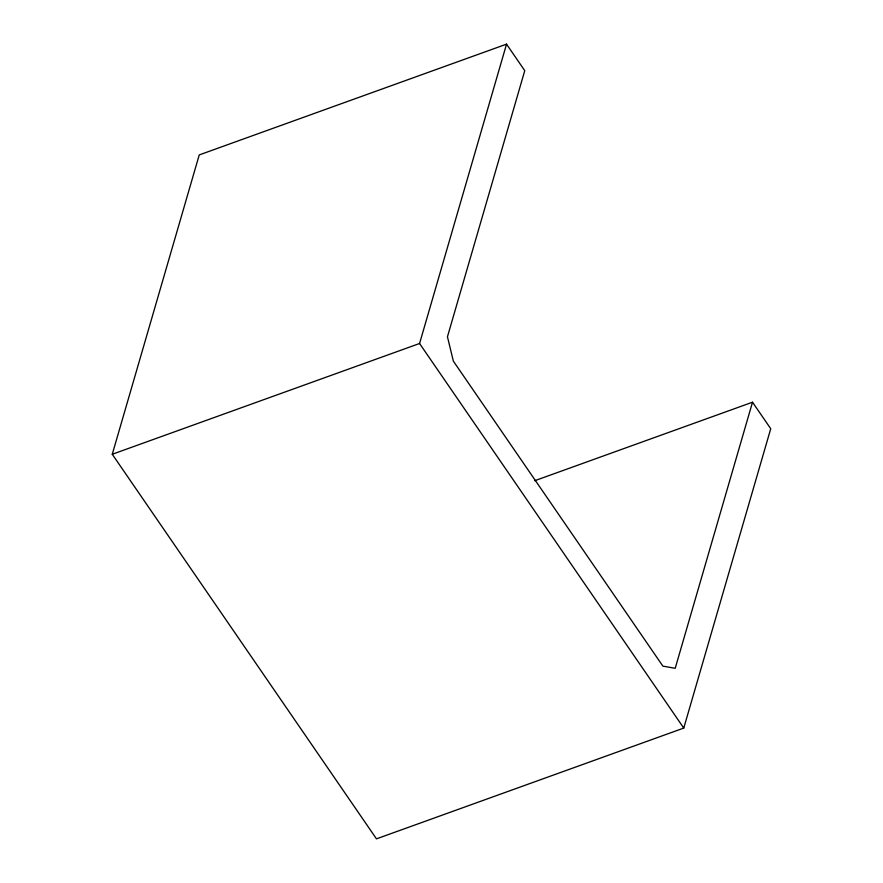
<?xml version="1.0" encoding="UTF-8"?>
<svg xmlns="http://www.w3.org/2000/svg" width="883" height="883" viewBox="0 0 883 883"><rect width="100%" height="100%" fill="white"/><g stroke="black" fill="none" stroke-linecap="round" stroke-linejoin="round"><path stroke-width="1.32" d="M752.515 402.207L770.738 428.73L683.762 728.078L376.467 838.85L112.262 454.27L199.238 154.922L506.533 44.15L524.756 70.673L447.449 336.765L453.343 361.114L662.879 666.124L675.208 668.299L752.515 402.207L534.679 480.727M683.762 728.078L419.568 343.498L506.533 44.15M112.262 454.27L419.568 343.498"/></g></svg>
